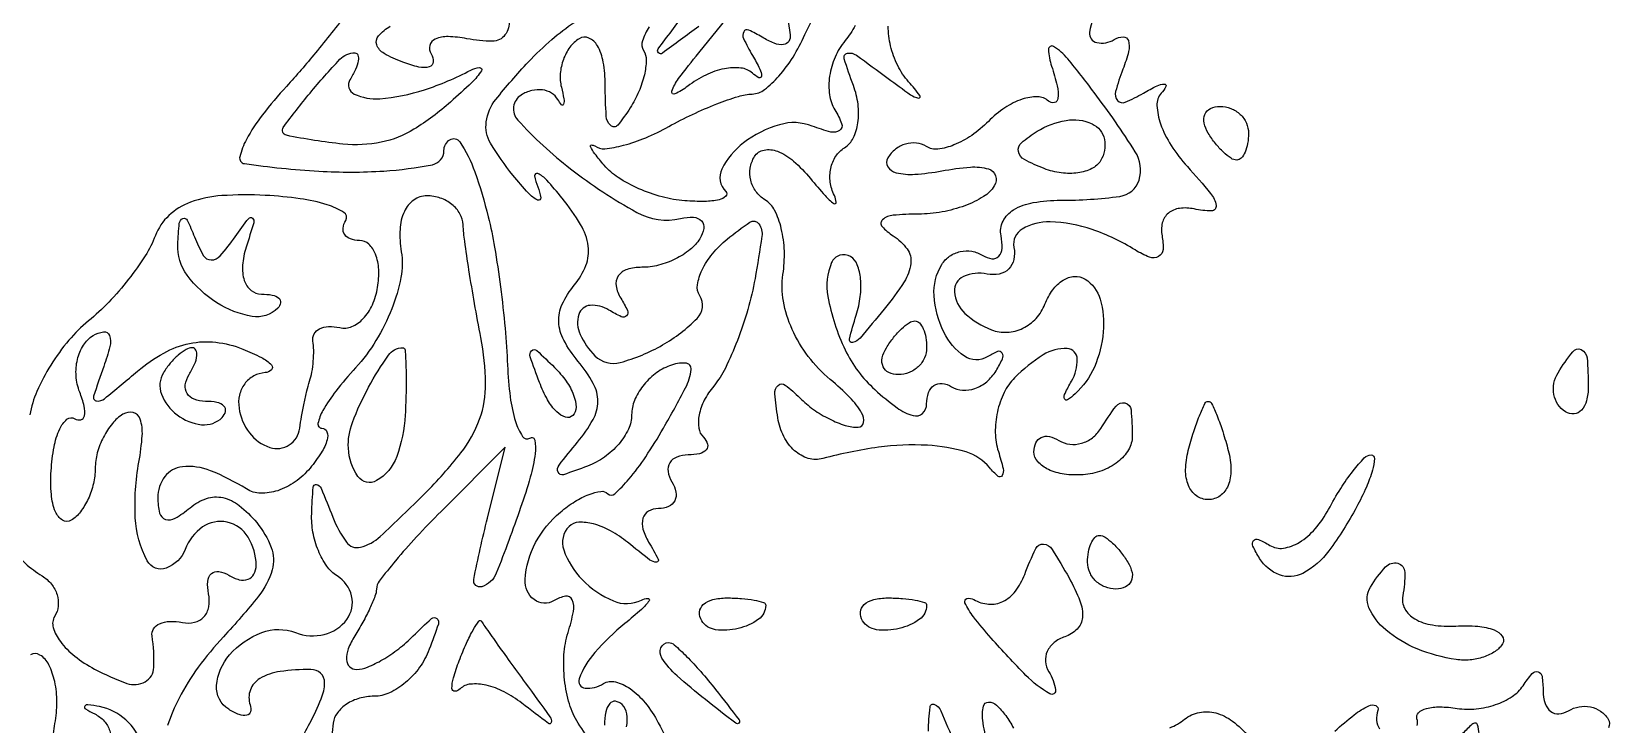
# Model space of a CAD drawing. Extents: x 153 to 7594, y 148 to 3762.
# Drawn here: x 4596.6 to 4655.5, y 2414.9 to 2440.8 of the extents above; entities that cross this region are included whole.
import ezdxf

# ---------------------------------------------------------------- set-up
doc = ezdxf.new("R2010")
doc.units = 0

msp = doc.modelspace()

# ---------------------------------------------------------------- linework, layer by layer
for points in [[(4624.815998, 2442.001089, 0.052012), (4624.906356, 2440.67567, -0.185427), (4624.857563, 2440.42823, -0.233486), (4624.661074, 2440.307584, -0.117869), (4624.313507, 2440.357538, -0.044071), (4623.870268, 2440.580179, 0.031337), (4623.366106, 2440.849689, 0.394898), (4623.179043, 2440.786881, 0.240893), (4623.173426, 2440.530242, 0.018704), (4623.505817, 2439.904508, -0.015985), (4623.778974, 2439.396964, -0.117288), (4623.840913, 2439.130338, -0.556925), (4623.747405, 2439.073104, -0.067362), (4623.502335, 2439.241324, 0.159254), (4623.071147, 2439.433994, 0.075654), (4622.456746, 2439.405307, 0.063266), (4621.761668, 2439.171846, 0.051316), (4621.092009, 2438.758557, -0.051317), (4620.616518, 2438.465103, -0.661877), (4620.50286, 2438.56458, -0.081835), (4620.751456, 2439.041123, -0.009348), (4621.5, 2440), (4623.5, 2442.465534)], [(4621.5, 2440.982767, -0.001654), (4620.146584, 2439.986286, -0.374602), (4620.001213, 2439.998745, -0.366567), (4619.991508, 2440.146154, -0.001633), (4621, 2441.5, 0.00149)], [(4636.445393, 2441.832019, 0.096497), (4636.075775, 2440.768447, 0.394057), (4636.345269, 2440.38177, 0.193604), (4636.988546, 2440.492921, -0.128996), (4637.327332, 2440.596607, -0.342795), (4637.520447, 2440.458724, -0.134966), (4637.529329, 2440.054003, -0.030019), (4637.318607, 2439.387893, 0.02247), (4637.041608, 2438.556135, 0.250917), (4637.113689, 2438.226281, 0.326567), (4637.40143, 2438.158095, 0.031858), (4638.080061, 2438.49628, -0.015944), (4638.593185, 2438.772697, -0.117899), (4638.86194, 2438.834922, -0.557635), (4638.919477, 2438.740278, -0.0665), (4638.747818, 2438.491477, 0.200046), (4638.585386, 2438.035004, 0.072255), (4638.72305, 2437.346241, 0.057385), (4639.11505, 2436.547375, 0.041209), (4639.719756, 2435.757172, -0.010573), (4640.58792, 2434.756108, -0.134582), (4640.791567, 2434.306998, -0.459428), (4640.622329, 2434.10736, -0.055793), (4639.971938, 2434.176021, 0.087175), (4639.430808, 2434.199162, 0.142172), (4639.013097, 2434.015809, 0.157577), (4638.785547, 2433.654579, 0.114024), (4638.774777, 2433.17567, -0.06611), (4638.812248, 2432.6601, -0.261956), (4638.646544, 2432.402642, -0.216134), (4638.307294, 2432.381989, -0.04827), (4637.774777, 2432.64674, 0.056368), (4636.171056, 2433.41201, 0.077969), (4634.604355, 2433.692232, 0.135514), (4633.565313, 2433.429112, 0.323115), (4633.252204, 2432.743389, -0.100939), (4633.250165, 2432.288607, -0.147081), (4633.060022, 2431.938683, -0.14635), (4632.707562, 2431.750529, -0.099603), (4632.25, 2431.75, 0.153821), (4631.369092, 2431.65462, 0.319757), (4631.032118, 2431.090837, 0.189689), (4631.428343, 2430.281284, 0.09385), (4632.417241, 2429.670131, 0.105007), (4633.002065, 2429.577456, 0.099159), (4633.587278, 2429.726735, 0.096433), (4634.082533, 2430.095244, 0.093374), (4634.410178, 2430.626524, -0.065583), (4634.698693, 2431.157943, -0.096335), (4635.086425, 2431.519409, -0.122637), (4635.509028, 2431.65675, -0.157211), (4635.903871, 2431.559411, -0.188032), (4636.46902, 2430.809007, -0.090161), (4636.583929, 2429.589381, -0.081254), (4636.252503, 2428.280763, -0.105958), (4635.535286, 2427.278944, -0.038483), (4635.249542, 2427.05653, -0.505781), (4635.142087, 2427.096002, -0.185868), (4635.159424, 2427.298727, -0.017337), (4635.398692, 2427.75, 0.134506), (4635.613902, 2428.576322, 0.392996), (4635.242639, 2428.965743, 0.15834), (4634.341519, 2428.73208, 0.054456), (4633.278145, 2427.878145, 0.083911), (4632.88728, 2427.328285, 0.058506), (4632.637465, 2426.607567, 0.057552), (4632.558462, 2425.834224, 0.073593), (4632.672477, 2425.128145, -0.01762), (4632.849676, 2424.492283, -0.186554), (4632.814796, 2424.230229, -0.478736), (4632.661258, 2424.202825, -0.041869), (4632.344332, 2424.52918, 0.14959), (4631.468939, 2425.111212, 0.058907), (4630.02748, 2425.361779, 0.0479), (4628.199694, 2425.286254, 0.031422), (4626.132837, 2424.867609, -0.138134), (4625.587514, 2424.874076, -0.11211), (4625.075176, 2425.16044, -0.095278), (4624.674665, 2425.68965, -0.073298), (4624.452138, 2426.380699, -0.018889), (4624.336642, 2427.282214, -0.233583), (4624.457926, 2427.595571, -0.364135), (4624.725611, 2427.607395, -0.032792), (4625.269301, 2427.130699, 0.042435), (4625.779477, 2426.700479, 0.037397), (4626.376295, 2426.341916, 0.039272), (4626.966739, 2426.10077, 0.085434), (4627.45, 2426.033269, 0.364114), (4627.647182, 2426.209752, 0.169577), (4627.576329, 2426.571133, 0.062212), (4627.139171, 2427.141639, 0.024096), (4626.405586, 2427.817576, -0.05572), (4625.586155, 2428.674336, -0.057215), (4624.984561, 2429.683656, -0.060817), (4624.655935, 2430.73961, -0.083108), (4624.641622, 2431.73392, 0.045945), (4624.693803, 2432.60816, 0.051179), (4624.580563, 2433.445141, 0.057826), (4624.330382, 2434.12571, 0.138227), (4623.969724, 2434.518712, -0.097855), (4623.633891, 2434.830734, -0.097659), (4623.441683, 2435.247254, -0.098218), (4623.422582, 2435.703532, -0.100235), (4623.579689, 2436.128939, -0.21038), (4623.936573, 2436.374414, -0.141237), (4624.436809, 2436.327847, -0.086468), (4625.04034, 2435.961178, -0.041895), (4625.670158, 2435.309841, 0.01006), (4626.211032, 2434.674145, 0.057383), (4626.540656, 2434.378531, 0.631161), (4626.626658, 2434.426593, 0.100033), (4626.557846, 2434.680902, -0.083442), (4626.405811, 2435.177374, -0.08569), (4626.426539, 2435.691493, -0.091034), (4626.61381, 2436.143444, -0.111162), (4626.940014, 2436.462927, 0.142334), (4627.263618, 2436.821304, 0.077838), (4627.437895, 2437.392125, 0.067043), (4627.442763, 2438.080314, 0.057967), (4627.269095, 2438.782025, -0.014296), (4626.926828, 2439.781822, -0.443307), (4627.045967, 2439.983626, -0.208358), (4627.378312, 2439.913519, -0.006096), (4628.562769, 2439.048228, 0.006016), (4629.397762, 2438.438028, 0.11378), (4629.695151, 2438.314924, 0.68057), (4629.75067, 2438.407219, 0.01777), (4629.328145, 2438.920083, -0.066708), (4628.919321, 2439.528782, -0.056201), (4628.65587, 2440.259725, -0.058457), (4628.569341, 2440.99675, -0.091881)], [(4608.3946, 2441.490557, -0.00845), (4607.212687, 2440.000691, -0.012815), (4606.130766, 2438.75, 0.019897), (4605.235382, 2437.684824, 0.040317), (4604.636917, 2436.768636, 0.066651), (4604.389434, 2436.120856, 0.440964), (4604.562909, 2435.866635, 0.020363), (4607.342061, 2435.585969, 0.031302), (4609.759267, 2435.592389, 0.032289), (4611.569183, 2435.828638, 0.358369), (4612, 2436.352522, -0.258446), (4612.22606, 2436.760655, -0.405031), (4612.589168, 2436.683063, -0.062915), (4613.151846, 2435.561324, -0.024068), (4613.654084, 2433.885307, -0.019237), (4613.89016, 2432.74733, -0.00927), (4614.109122, 2431.274047, -0.009177), (4614.28095, 2429.727472, -0.012993), (4614.372724, 2428.345492, 0.02182), (4614.471988, 2427.165978, 0.042886), (4614.671151, 2426.246504, 0.068515), (4614.928798, 2425.693274, 0.408634), (4615.209918, 2425.629737, -0.5328), (4615.39236, 2425.547055, -0.074995), (4615.400586, 2425.048297, -0.035198), (4615.219267, 2424.17, -0.015371), (4614.862093, 2423.034245, -0.010049), (4613.953102, 2420.586139, -0.226241), (4613.41601, 2420.085603, -0.569097), (4613.11437, 2420.355319, -0.013087), (4613.625682, 2422.644734), (4614.289468, 2425.289468), (4611.894734, 2422.894734, 0.009413), (4610.976199, 2421.940949, 0.013367), (4610.198955, 2421.056578, 0.009375), (4609.591534, 2420.298533, 0.157833), (4609.484687, 2420, -0.083747), (4609.430646, 2419.730247, -0.017054), (4609.240722, 2419.279687, -0.01753), (4608.980634, 2418.765234, -0.015649), (4608.67567, 2418.25, 0.04833), (4608.432614, 2417.770499, 0.106593), (4608.367453, 2417.367188, 0.185688), (4608.483735, 2417.106376, 0.198603), (4608.740983, 2417, 0.100571), (4609.157003, 2417.084534, 0.033056), (4609.717567, 2417.367188, 0.031388), (4610.314008, 2417.771627, 0.030782), (4610.859246, 2418.25, -0.009992), (4611.538647, 2418.89798, -0.377046), (4611.734694, 2418.902023, -0.309425), (4611.79283, 2418.692067, -0.008433), (4611.452257, 2417.75, -0.064227), (4611.09361, 2417.0809, -0.061599), (4610.572532, 2416.514062, -0.066477), (4609.975279, 2416.129863, -0.110162), (4609.393011, 2416, 0.068832), (4608.851227, 2415.925061, 0.077055), (4608.372478, 2415.70625, 0.087141), (4608.028586, 2415.381778, 0.129784), (4607.875, 2415, -0.002466), (4607.813631, 2414.527973, -0.001204)], [(4614.423849, 2441.219408, -0.194609), (4614.276997, 2440.666606, -0.236578), (4613.812062, 2440.435027, -0.046973), (4612.858894, 2440.527175, 0.040205), (4612.163761, 2440.60387, 0.108458), (4611.6783, 2440.512241, 0.232259), (4611.477168, 2440.279063, 0.205026), (4611.525228, 2439.959181, -0.154795), (4611.600482, 2439.660001, -0.316492), (4611.456738, 2439.479961, -0.128194), (4611.064567, 2439.468585, -0.035117), (4610.468092, 2439.650618, -0.035644), (4609.767188, 2439.978594, -0.184353), (4609.497277, 2440.300831, -0.272391), (4609.564882, 2440.635662, -0.071651), (4610.001564, 2441.000967, 0.032868)], [(4617.546164, 2414.197338, -0.010429), (4617.007516, 2415, -0.070596), (4616.681873, 2415.711486, -0.044249), (4616.499843, 2416.610224, -0.043608), (4616.477132, 2417.54708, -0.059854), (4616.629962, 2418.375229, 0.027405), (4616.829685, 2419.166438, 0.152702), (4616.781951, 2419.596279, 0.343141), (4616.53826, 2419.728156, 0.097433), (4616.107134, 2419.566212, -0.311159), (4615.362868, 2419.603271, -0.25234), (4615.026699, 2420.349302, -0.103689), (4615.420934, 2421.732597, -0.098769), (4616.342009, 2422.868879, -0.032609), (4616.887138, 2423.264281, -0.048002), (4617.415166, 2423.530116, -0.059502), (4617.853771, 2423.642861, -0.233654), (4618.110786, 2423.555881, 0.401731), (4618.369478, 2423.550343, 0.031143), (4618.89643, 2424.098216, 0.029087), (4619.523213, 2424.930433, 0.016585), (4620.18603, 2426.001419, 0.009378), (4621.0135, 2427.507963, 0.09643), (4621.216467, 2428.18504, 0.431107), (4621.006818, 2428.426457, 0.102369), (4620.417254, 2428.329874, 0.072584), (4619.875447, 2428.025869, 0.063977), (4619.416318, 2427.56801, 0.066863), (4619.105668, 2427.032271, 0.098302), (4619, 2426.5, -0.111538), (4618.878329, 2425.961362, -0.066117), (4618.517826, 2425.406719, -0.061053), (4617.986169, 2424.920835, -0.063104), (4617.358556, 2424.584097, -0.012731), (4616.458284, 2424.264678, -0.389672), (4616.258808, 2424.355597, -0.27071), (4616.292701, 2424.617386, -0.008807), (4616.981001, 2425.477108, 0.044378), (4617.560711, 2426.317188, 0.127953), (4617.741718, 2426.995409, 0.12952), (4617.568325, 2427.670751, 0.045982), (4617, 2428.5, -0.0492), (4616.47208, 2429.281002, -0.112193), (4616.281572, 2429.96238, -0.122001), (4616.410909, 2430.621999, -0.064163), (4616.86061, 2431.332045, 0.080748), (4617.294162, 2432.06933, 0.127823), (4617.378648, 2432.793356, 0.099799), (4617.098237, 2433.593587, 0.036512), (4616.408897, 2434.582045, 0.013699), (4615.836157, 2435.249252, 0.101099), (4615.499559, 2435.495976, 0.595365), (4615.383643, 2435.409131, 0.065532), (4615.5, 2435, -0.067892), (4615.61298, 2434.595529, -0.596187), (4615.496138, 2434.50991, -0.098328), (4615.154525, 2434.763652, -0.013613), (4614.576452, 2435.437991, -0.035581), (4613.743645, 2436.628724, -0.170052), (4613.579471, 2437.429092, -0.135886), (4613.934956, 2438.259041, -0.01985), (4615.147655, 2439.657171, -0.024947), (4616.021086, 2440.498577, -0.036738), (4616.872986, 2441.137366, -0.040774)], [(4619.657107, 2440.972804, 0.061337), (4619.404106, 2440.447267, 0.223547), (4619.445027, 2440.088947, -0.145844), (4619.543487, 2439.724595, -0.050604), (4619.473906, 2439.178963, -0.045067), (4619.269644, 2438.558497, -0.039006), (4618.94933, 2437.952254, -0.031328), (4618.479764, 2437.303726, -0.429813), (4618.219306, 2437.28557, -0.195531), (4618.052052, 2437.63871, -0.012376), (4618.015313, 2438.809017, 0.040376), (4617.941408, 2439.653043, 0.086886), (4617.723577, 2440.266142, 0.162225), (4617.406358, 2440.552566, 0.246401), (4617.043674, 2440.526992, 0.096198), (4616.700062, 2440.209837, 0.070587), (4616.45417, 2439.751788, 0.068398), (4616.339659, 2439.227782, 0.078712), (4616.379779, 2438.717975, -0.013861), (4616.471817, 2438.281698, -0.113684), (4616.462488, 2438.079923, -0.592375), (4616.388592, 2438.062729, -0.055386), (4616.250695, 2438.256231, 0.129844), (4616.016644, 2438.499181, 0.105924), (4615.674497, 2438.618194, 0.093129), (4615.275055, 2438.593383, 0.076604), (4614.881084, 2438.426506, 0.469919), (4614.751033, 2437.494428, 0.042846), (4616.72009, 2435.677637, 0.038289), (4619.189921, 2434.048801, 0.185124), (4620.824751, 2433.817789, -0.065055), (4621.310262, 2433.864444, -0.196122), (4621.60791, 2433.731002, -0.240901), (4621.690559, 2433.453249, -0.092765), (4621.541335, 2433.066882, -0.086469), (4621.178721, 2432.658481, -0.053379), (4620.635031, 2432.313396, -0.051579), (4620.004645, 2432.079116, -0.063274), (4619.381966, 2432, 0.073408), (4618.832622, 2431.91891, 0.171574), (4618.502203, 2431.676503, 0.194515), (4618.421523, 2431.30487, 0.096074), (4618.595492, 2430.845492, -0.029004), (4618.843426, 2430.386848, -0.315645), (4618.809017, 2430.190983, -0.315645), (4618.613152, 2430.156574, -0.029004), (4618.154508, 2430.404508, 0.155157), (4617.455305, 2430.579857, 0.312248), (4617.029337, 2430.244143, 0.183796), (4617.078276, 2429.49808, 0.089327), (4617.631483, 2428.70185, 0.269327), (4618.578407, 2428.450729, 0.063239), (4620.153614, 2429.104215, 0.068066), (4621.443688, 2430.09614, 0.346151), (4621.539019, 2430.936866, -0.178127), (4621.454604, 2431.351134, -0.074795), (4621.62572, 2431.902645, -0.060793), (4622.009761, 2432.499699, -0.046292), (4622.560169, 2433.049936, -0.026653), (4623.413023, 2433.684169, -0.405955), (4623.742216, 2433.622523, -0.191128), (4623.854814, 2433.155775, -0.0096), (4623.59966, 2431.576557, -0.025053), (4623.332216, 2430.431654, -0.021903), (4622.941447, 2429.265668, -0.022492), (4622.49424, 2428.242758, -0.058967), (4622.059178, 2427.571305, 0.054372), (4621.709502, 2427.042315, 0.069477), (4621.516673, 2426.491448, 0.08479), (4621.502629, 2426.004081, 0.16267), (4621.675343, 2425.657991, -0.122915), (4621.82533, 2425.408224, -0.257487), (4621.780004, 2425.193285, -0.162272), (4621.532667, 2425.045964, -0.053916), (4621.10765, 2425, 0.089607), (4620.686733, 2424.923955, 0.168389), (4620.423558, 2424.70625, 0.176926), (4620.359099, 2424.381257, 0.100119), (4620.5, 2424, -0.088621), (4620.651081, 2423.618194, -0.167455), (4620.608064, 2423.29375, -0.177706), (4620.378351, 2423.077418, -0.101261), (4620, 2423, 0.131499), (4619.62902, 2422.900716, 0.192886), (4619.422611, 2422.638415, 0.142381), (4619.421501, 2422.235754, 0.065315), (4619.632941, 2421.75, -0.013806), (4619.992006, 2421.113144, -0.561162), (4619.92492, 2421.000454, -0.169172), (4619.682745, 2421.081809, -0.00527), (4618.849949, 2421.741324, 0.04403), (4618.215037, 2422.168586, 0.059958), (4617.575848, 2422.427273, 0.075078), (4617.028089, 2422.490496, 0.189841), (4616.666667, 2422.333333, 0.288515), (4616.467653, 2421.458266, 0.109885), (4617.15823, 2420.349507, 0.097991), (4618.319317, 2419.556013, 0.219456), (4619.363307, 2419.585168, -0.105484), (4619.605529, 2419.646963, -0.621308), (4619.652034, 2419.561535, -0.057494), (4619.364429, 2419.239009, -0.010275), (4618.75, 2418.713915, 0.039821), (4617.628436, 2417.634582, 0.095939), (4617.044873, 2416.646975, 0.491772), (4617.264593, 2416.305453, 0.161019), (4617.949827, 2416.468991, -0.203726), (4618.395753, 2416.537127, -0.092426), (4618.94171, 2416.283657, -0.068917), (4619.504474, 2415.752406, -0.046329), (4619.99265, 2415.013734, -0.017042), (4620.496241, 2413.990403, -0.128856)], [(4627.334637, 2441.016315, -0.053765), (4626.962468, 2440.454777, 0.070555), (4626.584831, 2439.841381, 0.065864), (4626.381475, 2439.132678, 0.070066), (4626.375939, 2438.440013, 0.105808), (4626.577955, 2437.873866, -0.0487), (4626.830731, 2437.358826, -0.339001), (4626.75434, 2437.107209, -0.222945), (4626.432267, 2437.04739, -0.02784), (4625.737158, 2437.27062, 0.164252), (4624.517204, 2437.320434, 0.091102), (4623.172259, 2436.643178, 0.117922), (4622.367534, 2435.663861, 0.31991), (4622.508188, 2434.825146, -0.417848), (4622.507131, 2434.65457, -0.138897), (4622.262897, 2434.522103, -0.052585), (4621.72513, 2434.459509, -0.021088), (4620.983898, 2434.482768, -0.047414), (4620.139539, 2434.626228, -0.037955), (4619.269105, 2434.933083, -0.039245), (4618.501603, 2435.345671, -0.074645), (4617.976053, 2435.80728, -0.010726), (4617.62982, 2436.235775, -0.050591), (4617.462891, 2436.503776, -0.540673), (4617.498466, 2436.563756, -0.167503), (4617.62315, 2436.52685, 0.182463), (4618.005753, 2436.425583, 0.038545), (4618.697334, 2436.550902, 0.035654), (4619.52347, 2436.831654, 0.027282), (4620.381483, 2437.249748, -0.016845), (4621.265927, 2437.703796, -0.017286), (4622.171436, 2438.093095, -0.017303), (4622.978106, 2438.3756, -0.066809), (4623.5, 2438.464565, 0.156855), (4623.950288, 2438.627197, 0.047433), (4624.487474, 2439.130219, 0.04234), (4625.017292, 2439.843593, 0.035146), (4625.457359, 2440.680862, -0.039468), (4625.885356, 2441.478371, -0.063511)], [(4595.860244, 2421.539823, 0.091755), (4597.021689, 2420.486595, -0.085828), (4597.366465, 2420.181256, -0.093824), (4597.575768, 2419.786622, -0.100326), (4597.61831, 2419.365013, -0.11403), (4597.488304, 2418.981075, 0.21533), (4597.433852, 2418.562597, 0.088146), (4597.699605, 2418.040237, 0.06522), (4598.235382, 2417.49508, 0.043133), (4598.971992, 2417.01499, 0.037632), (4600.183498, 2416.479523, 0.219177), (4600.860842, 2416.541051, 0.257164), (4601.185816, 2417.076781, 0.049651), (4601.118421, 2418.25, -0.186554), (4601.175376, 2418.514278, -0.14439), (4601.401974, 2418.70625, -0.098306), (4601.780035, 2418.790824, -0.05543), (4602.25, 2418.75, 0.107674), (4602.704922, 2418.757791, 0.151664), (4603.052097, 2418.962459, 0.143575), (4603.234438, 2419.338129, 0.093083), (4603.225223, 2419.82433, -0.068666), (4603.194024, 2420.286094, -0.191458), (4603.332191, 2420.573592, -0.232089), (4603.605637, 2420.654704, -0.096758), (4603.975223, 2420.515313, 0.074435), (4604.367195, 2420.347285, 0.15113), (4604.698972, 2420.361762, 0.187666), (4604.918375, 2420.552112, 0.12189), (4605, 2420.881966, 0.139797), (4604.699317, 2421.936378, 0.200919), (4603.918117, 2422.492496, 0.211139), (4603.005374, 2422.313102, 0.149641), (4602.353774, 2421.479536, -0.214708), (4601.650777, 2420.782147, -0.376984), (4600.936561, 2421.053117, -0.109639), (4600.494376, 2422.658634, -0.057497), (4600.628601, 2424.736154, 0.02705), (4600.752508, 2425.719875, 0.098501), (4600.6743, 2426.341487, 0.25645), (4600.416304, 2426.580485, 0.202368), (4600.034078, 2426.521061, 0.082868), (4599.638306, 2426.174689, 0.053446), (4599.30376, 2425.663748, 0.052135), (4599.076648, 2425.076023, 0.06624), (4599, 2424.5, -0.058005), (4598.933698, 2423.930404, -0.050312), (4598.737446, 2423.361719, -0.052942), (4598.44849, 2422.878163, -0.093473), (4598.106199, 2422.565634, -0.284841), (4597.781513, 2422.566092, -0.158381), (4597.517193, 2422.879745, -0.077301), (4597.363956, 2423.528934, -0.034367), (4597.356199, 2424.410658, -0.030439), (4597.463913, 2425.298227, -0.061313), (4597.674706, 2425.969895, -0.110434), (4597.946496, 2426.329989, -0.325126), (4598.238546, 2426.352103, 0.199572), (4598.463715, 2426.315962, 0.297105), (4598.596607, 2426.456237, 0.105586), (4598.585896, 2426.817832, 0.031611), (4598.420372, 2427.346912, -0.074584), (4598.287002, 2427.950364, -0.075631), (4598.3376, 2428.563375, -0.081863), (4598.558886, 2429.091635, -0.114793), (4598.920372, 2429.450787, -0.104801), (4599.312309, 2429.591521, -0.35732), (4599.527122, 2429.45968, -0.145339), (4599.54596, 2429.044212, -0.026713), (4599.31898, 2428.301938, 0.009641), (4598.937315, 2427.1909, 0.466926), (4599.047882, 2427.015352, 0.208567), (4599.346402, 2427.099963, 0.004184), (4600.580435, 2428.13054, -0.050016), (4601.552787, 2428.801796, -0.074629), (4602.519789, 2429.160582, -0.080108), (4603.497255, 2429.205996, -0.067972), (4604.5, 2428.950825, -0.020519), (4605.200916, 2428.632799, -0.085929), (4605.571305, 2428.357937, -0.401684), (4605.570767, 2428.177426, -0.188037), (4605.338484, 2428.070285, 0.110012), (4604.909671, 2427.947173, 0.109052), (4604.572055, 2427.653459, 0.104146), (4604.378956, 2427.232459, 0.092317), (4604.360429, 2426.75, 0.126448), (4604.747918, 2425.826529, 0.151679), (4605.511345, 2425.280493, 0.228199), (4606.233675, 2425.374118, 0.220689), (4606.625, 2426, -0.012204), (4606.690589, 2426.437641, -0.008582), (4606.784786, 2426.926563, -0.008667), (4606.891139, 2427.391603, -0.01792), (4606.993421, 2427.75, 0.035422), (4607.078139, 2428.091714, 0.02227), (4607.130551, 2428.5, 0.022329), (4607.14628, 2428.908429, 0.037629), (4607.118421, 2429.25, -0.165533), (4607.164218, 2429.514434, -0.152943), (4607.362953, 2429.70625, -0.10955), (4607.698327, 2429.79043, -0.062041), (4608.117163, 2429.75, 0.156324), (4608.565793, 2429.790478, 0.10429), (4608.992626, 2430.0875, 0.08443), (4609.332875, 2430.599475, 0.062947), (4609.52868, 2431.25, 0.052637), (4609.569901, 2431.919801, 0.081431), (4609.451472, 2432.485938, 0.11173), (4609.198804, 2432.862282, 0.191544), (4608.852499, 2433, -0.083389), (4608.51619, 2433.056481, -0.160996), (4608.30159, 2433.220313, -0.180813), (4608.241421, 2433.46434, -0.108468), (4608.33994, 2433.75, 0.41256), (4608.268129, 2434.050761, 0.06313), (4607.648156, 2434.333412, 0.041069), (4606.635578, 2434.559388, 0.021155), (4605.34182, 2434.682893, 0.029579), (4603.71987, 2434.672723, 0.071444), (4602.549157, 2434.425572, 0.100497), (4601.745696, 2433.931833, 0.113951), (4601.241494, 2433.182893, -0.050221), (4600.863155, 2432.43057, -0.024577), (4600.242886, 2431.553342, -0.024098), (4599.502423, 2430.696716, -0.032075), (4598.746647, 2429.998698, 0.048027), (4598.013869, 2429.277345, 0.034993), (4597.342464, 2428.351286, 0.035634), (4596.825643, 2427.373229, 0.062791), (4596.565181, 2426.498698, -0.057007)], [(4606.635979, 2414.232473, -0.024274), (4607, 2415, 0.0247), (4607.426677, 2415.901619, 0.094032), (4607.552925, 2416.508497, 0.214004), (4607.404473, 2416.855684, 0.188457), (4607.035184, 2417, 0.034423), (4605.889711, 2416.921045, 0.0984), (4605.138798, 2416.660642, 0.174034), (4604.783124, 2416.235104, 0.169943), (4604.774777, 2415.67567, -0.136096), (4604.787885, 2415.419976, -0.296393), (4604.653545, 2415.288349, -0.146818), (4604.371285, 2415.314572, -0.042371), (4603.976218, 2415.514698, -0.28114), (4603.527329, 2416.400389, -0.161085), (4604.008125, 2417.542462, -0.123547), (4605.207767, 2418.375671, -0.183938), (4606.471962, 2418.372385, 0.152615), (4607.540944, 2418.304397, 0.177141), (4608.383718, 2418.868707, 0.219644), (4608.558307, 2419.740224, 0.198162), (4608.016312, 2420.489919, -0.102768), (4607.63218, 2420.853843, -0.055122), (4607.319188, 2421.430251, -0.05152), (4607.118863, 2422.115605, -0.055799), (4607.070285, 2422.809017, -0.007396), (4607.126041, 2423.797712, -0.442736), (4607.251899, 2423.896622, -0.257786), (4607.418847, 2423.763785, -0.004686), (4607.859483, 2422.675561, 0.061653), (4608.363223, 2421.750203, 0.309432), (4608.888591, 2421.559049, 0.124702), (4609.628205, 2421.962468, 0.009484), (4611.280898, 2423.553626, 0.029688), (4612.634212, 2425.077954, 0.080428), (4613.333042, 2426.338602, 0.09025), (4613.555088, 2427.66678, 0.044294), (4613.378386, 2429.378064, -0.004353), (4613.142856, 2430.652742, -0.004678), (4612.935422, 2431.901161, -0.004435), (4612.776892, 2432.97607, -0.022091), (4612.720019, 2433.583333, 0.117226), (4612.599998, 2433.996675, 0.095379), (4612.299987, 2434.348437, 0.08793), (4611.866252, 2434.584848, 0.081085), (4611.365043, 2434.666667, 0.157105), (4610.874972, 2434.508785, 0.130438), (4610.525489, 2434.083665, 0.095438), (4610.36363, 2433.417495, 0.053624), (4610.412982, 2432.583333, -0.090515), (4610.399249, 2431.622756, -0.045088), (4610.056033, 2430.451042, -0.042763), (4609.467584, 2429.264927, -0.048605), (4608.706959, 2428.25, 0.018206), (4607.973225, 2427.385687, 0.039362), (4607.489248, 2426.660937, 0.074288), (4607.305876, 2426.176398, 0.478218), (4607.448131, 2426, -0.314711), (4607.638008, 2425.867349, -0.160843), (4607.64784, 2425.562609, -0.071428), (4607.428362, 2425.083185, -0.030208), (4607.009138, 2424.51101, -0.065702), (4606.451734, 2423.994997, -0.074818), (4605.802485, 2423.668229, -0.085632), (4605.16444, 2423.574356, -0.134326), (4604.636693, 2423.73289, 0.044509), (4603.296818, 2424.413358, 0.120709), (4602.249201, 2424.561737, 0.210707), (4601.594917, 2424.191542, 0.161524), (4601.333333, 2423.402931, 0.05871), (4601.400389, 2422.833825, 0.264337), (4601.620564, 2422.598158, 0.211674), (4601.980738, 2422.639641, 0.040238), (4602.533988, 2423.028208, -0.090235), (4603.148993, 2423.374433, -0.138701), (4603.755076, 2423.409087, -0.114791), (4604.371469, 2423.113529, -0.050639), (4605.019773, 2422.476175, -0.081975), (4605.56162, 2421.549564, -0.163744), (4605.595976, 2420.71101, -0.097956), (4605.087629, 2419.732057, -0.018917), (4603.777211, 2418.213844, 0.029751), (4602.843255, 2417.083191, 0.037455), (4602.126683, 2415.930159, 0.041002), (4601.696574, 2414.910642, 0.168799)], [(4597.438259, 2414.220636, -0.057224), (4597.49595, 2414.978972, 0.047659), (4597.572188, 2415.778996, 0.05361), (4597.489419, 2416.547009, 0.061025), (4597.270683, 2417.172574, 0.140654), (4596.938533, 2417.537989, 0.275933), (4596.583843, 2417.543347, 0.149285)], [(4648.283893, 2414.907303, 0.156361), (4648.281012, 2415.156965, -0.295698), (4648.339814, 2415.384159, -0.122389), (4648.631304, 2415.543007, -0.068233), (4649.137101, 2415.603553, -0.034019), (4649.781012, 2415.548605, 0.063374), (4650.493057, 2415.529688, 0.057796), (4651.210862, 2415.686801, 0.061497), (4651.826619, 2415.987124, 0.10256), (4652.234687, 2416.391641, -0.029854), (4652.575517, 2416.844614, -0.289578), (4652.794682, 2416.912966, -0.301736), (4652.943406, 2416.744514, -0.031381), (4652.984687, 2416.190983, 0.075619), (4653.059809, 2415.733197, 0.150532), (4653.268954, 2415.435493, 0.184725), (4653.575614, 2415.342569, 0.121205), (4653.930902, 2415.457295, -0.0939), (4654.327853, 2415.609581, -0.096588), (4654.748871, 2415.603895, -0.099057), (4655.12851, 2415.441792, -0.104426), (4655.408253, 2415.14845, -0.263202), (4655.420817, 2414.825141, -0.168041)], [(4618.812627, 2414.86278, 0.080516), (4618.815699, 2415.349773, 0.159077), (4618.642501, 2415.690833, 0.165174), (4618.398579, 2415.811078, 0.254567), (4618.184236, 2415.728453, 0.129407), (4618.034985, 2415.417049, 0.044716), (4617.984687, 2414.916667, -0.021268)], [(4630.063386, 2414.690983, -0.016615), (4630.125527, 2415.600033, -0.513284), (4630.293297, 2415.696287, -0.185776), (4630.526996, 2415.458095, -0.006582), (4631.031162, 2414.25, 0.015696)], [(4632.25873, 2414.25, -0.023621), (4632.090817, 2415.103744, -0.09653), (4632.114735, 2415.629096, -0.344266), (4632.307145, 2415.781446, -0.190989), (4632.60235, 2415.666667, -0.048014), (4632.94587, 2415.28016, -0.03919), (4633.236315, 2414.808854, -0.040672)], [(4645.217362, 2414.69671, -0.0178), (4645.939946, 2415.305294, -0.053752), (4646.485677, 2415.645139, -0.217099), (4646.743722, 2415.650818, -0.389874), (4646.823979, 2415.471938, 0.098641), (4646.777361, 2415.101246, 0.134855), (4646.888919, 2414.785507, 0.137545)], [(4639.064598, 2414.822219, 0.073367), (4639.617321, 2415.140756, -0.117825), (4640.168584, 2415.396732, -0.117222), (4640.777133, 2415.376504, -0.096058), (4641.405829, 2415.066476, -0.057164), (4642.010704, 2414.487103, 0.042092)]]:
    msp.add_lwpolyline(points, format="xyb")
for points in [[(4608.498136, 2438.996983, 0.448065), (4608.656353, 2438.464674, 0.130427), (4609.611587, 2438.290846, 0.058806), (4611.273793, 2438.622365, 0.043576), (4613, 2439.355118, -0.104601), (4613.328941, 2439.449737, -0.614991), (4613.398062, 2439.334348, -0.060485), (4613.0372, 2438.89161, -0.010715), (4612.248721, 2438.164859, -0.041843), (4610.883709, 2437.149364, -0.089209), (4609.665636, 2436.665628, -0.076316), (4608.234753, 2436.597253, -0.02451), (4606.127555, 2436.923489, -0.54563), (4606.012764, 2437.220131, -0.015777), (4607.008156, 2438.499257, -0.015733), (4608.122367, 2439.758652, -0.206623), (4608.681462, 2440, -0.328719), (4608.795064, 2439.916266, -0.120886), (4608.807696, 2439.705364, -0.063192), (4608.70519, 2439.382019, -0.0301)], [(4634.656781, 2439.5, -0.022329), (4634.861787, 2438.773254, -0.080129), (4634.895584, 2438.293824, -0.327686), (4634.762762, 2438.143256, -0.241735), (4634.540282, 2438.202381, 0.183467), (4634.133001, 2438.360923, 0.083973), (4633.561216, 2438.269101, 0.06629), (4632.917073, 2437.950629, 0.048499), (4632.300333, 2437.44319, -0.044379), (4631.678274, 2436.922739, -0.055877), (4631.018327, 2436.565321, -0.06671), (4630.420213, 2436.411642, -0.16956), (4629.988479, 2436.507121, 0.111402), (4629.618883, 2436.634413, 0.100064), (4629.21481, 2436.598083, 0.094616), (4628.838327, 2436.403131, 0.087912), (4628.548725, 2436.078838, 0.28684), (4628.550396, 2435.751523, 0.195342), (4628.862075, 2435.528456, 0.076725), (4629.560644, 2435.4709, 0.027117), (4630.559705, 2435.596605, -0.024411), (4631.629675, 2435.737112, -0.090513), (4632.30408, 2435.670281, -0.249477), (4632.56713, 2435.416087, -0.220241), (4632.521061, 2435.034078, -0.117901), (4632.120688, 2434.636016, -0.048213), (4631.426099, 2434.299262, -0.044171), (4630.576516, 2434.067059, -0.042908), (4629.690983, 2433.984687, 0.019586), (4628.750453, 2433.941244, 0.157468), (4628.356311, 2433.775674, 0.419304), (4628.339549, 2433.524582, 0.069524), (4628.749926, 2433.175716, -0.095345), (4629.270732, 2432.684814, -0.188567), (4629.410244, 2432.143137, -0.115119), (4629.158449, 2431.453149, -0.026147), (4628.418291, 2430.441029, -0.004928), (4627.52134, 2429.362104, -0.165696), (4627.237938, 2429.19262, -0.555757), (4627.11952, 2429.315512, -0.013955), (4627.374691, 2430.217975, 0.044605), (4627.52521, 2430.909516, 0.055437), (4627.534684, 2431.567227, 0.065754), (4627.411933, 2432.097027, 0.166059), (4627.163912, 2432.398697, 0.459449), (4626.455356, 2432.17345, 0.146562), (4626.31556, 2430.914439, 0.066862), (4626.964086, 2428.917364, 0.097233), (4628.069112, 2427.437454, 0.024307), (4628.895399, 2426.759704, 0.092467), (4629.492524, 2426.468349, 0.255628), (4629.842336, 2426.550625, 0.212949), (4630, 2426.904029, -0.08266), (4630.070012, 2427.324627, -0.161272), (4630.273452, 2427.592417, -0.182253), (4630.576362, 2427.666793, -0.108878), (4630.930902, 2427.542705, 0.124968), (4631.341636, 2427.413429, 0.100781), (4631.800911, 2427.480308, 0.090333), (4632.238779, 2427.734317, 0.078004), (4632.58541, 2428.138197, 0.028851), (4632.826993, 2428.584765, 0.254429), (4632.813982, 2428.801069, 0.364631), (4632.644599, 2428.855912, 0.041876), (4632.259293, 2428.660252, -0.298009), (4631.411456, 2428.682033, -0.127974), (4630.638333, 2429.579162, -0.098491), (4630.275099, 2430.942519, -0.155639), (4630.565854, 2432.106554, -0.102301), (4630.857323, 2432.414777, -0.098655), (4631.250801, 2432.58709, -0.097143), (4631.68548, 2432.596833, -0.095869), (4632.093875, 2432.441982, 0.1082), (4632.435892, 2432.321762, 0.240785), (4632.688107, 2432.413863, 0.177582), (4632.81201, 2432.709723, 0.062501), (4632.774777, 2433.17567, -0.169395), (4632.846342, 2433.718746, -0.14279), (4633.243713, 2434.145045, -0.092657), (4633.976351, 2434.414187, -0.041842), (4635, 2434.5, 0.033428), (4637.204089, 2434.647523, 0.291981), (4637.918584, 2435.251574, 0.219707), (4637.778069, 2436.311979, 0.0208), (4636.247451, 2438.521304, 0.009366), (4635.260104, 2439.777329, 0.083768), (4634.733806, 2440.237737, 0.600034), (4634.543153, 2440.126206, 0.070162)], [(4642, 2437, -0.042167), (4641.967655, 2436.617151, -0.061769), (4641.870461, 2436.29375, -0.081139), (4641.727648, 2436.07446, -0.210953), (4641.559017, 2436, -0.151918), (4641.34829, 2436.065539, -0.038439), (4641.066025, 2436.29375, -0.035638), (4640.768994, 2436.617226, -0.029505), (4640.5, 2437, -0.082592), (4640.343488, 2437.3821, -0.161196), (4640.3746, 2437.70625, -0.182303), (4640.586039, 2437.921712, -0.108972), (4640.940983, 2438, -0.093332), (4641.345238, 2437.923877, -0.09642), (4641.688914, 2437.70625, -0.099167), (4641.918938, 2437.381556, -0.105053)], [(4636.484287, 2435.974576, -0.142196), (4636.158376, 2435.680128, -0.078711), (4635.641177, 2435.522896, -0.067768), (4635.018371, 2435.521214, -0.058511), (4634.384129, 2435.682837, -0.029854), (4633.64177, 2436.0198, -0.227867), (4633.419978, 2436.319611, -0.268353), (4633.533274, 2436.644526, -0.03936), (4634.118408, 2437.07318, -0.095806), (4635.196475, 2437.482104, -0.152732), (4636.165803, 2437.353794, -0.23802), (4636.62606, 2436.771326, -0.191013)], [(4604.215383, 2433.136847, -0.007541), (4604.723013, 2433.825614, -0.44553), (4604.861518, 2433.83704, -0.283132), (4604.908274, 2433.663399, -0.00561), (4604.625717, 2432.75, 0.057743), (4604.492139, 2432.07678, 0.099476), (4604.559041, 2431.5114, 0.140564), (4604.810106, 2431.140758, 0.175808), (4605.198051, 2431, -0.044993), (4605.59858, 2430.963885, -0.132774), (4605.846055, 2430.846211, -0.259298), (4605.909914, 2430.674219, -0.15971), (4605.809795, 2430.476461, -0.243169), (4604.847507, 2430.169997, -0.100128), (4603.533083, 2430.67732, -0.091453), (4602.428368, 2431.707167, -0.17322), (4602.078947, 2432.856989, -0.011808), (4602.13545, 2433.644471, -0.269285), (4602.262388, 2433.821776, -0.40737), (4602.426378, 2433.761856, -0.017073), (4602.699998, 2433.136847, 0.033222), (4603.030369, 2432.443977, 0.271234), (4603.321179, 2432.273695, 0.218416), (4603.660031, 2432.429131, 0.02265)], [(4630, 2429, -0.105053), (4629.918938, 2428.618444, -0.099167), (4629.688914, 2428.29375, -0.09642), (4629.345238, 2428.076123, -0.093332), (4628.940983, 2428, -0.108972), (4628.586039, 2428.078288, -0.182303), (4628.3746, 2428.29375, -0.161196), (4628.343488, 2428.6179, -0.082592), (4628.5, 2429, -0.029505), (4628.768994, 2429.382774, -0.035638), (4629.066025, 2429.70625, -0.038439), (4629.34829, 2429.934461, -0.151918), (4629.559017, 2430, -0.210953), (4629.727648, 2429.92554, -0.081139), (4629.870461, 2429.70625, -0.061769), (4629.967655, 2429.382849, -0.042167)], [(4601.542705, 2428.069098, 0.234175), (4601.468051, 2427.273115, 0.139161), (4602.051758, 2426.494172, 0.136681), (4602.96606, 2426.129537, 0.227088), (4603.733198, 2426.399864, 0.14401), (4603.857082, 2426.626986, 0.26052), (4603.796999, 2426.82371, 0.143953), (4603.537385, 2426.958448, 0.048234), (4603.10765, 2427, -0.089607), (4602.686733, 2427.076045, -0.168389), (4602.423558, 2427.29375, -0.176926), (4602.359099, 2427.618743, -0.100119), (4602.5, 2428, 0.034804), (4602.701786, 2428.383844, 0.074368), (4602.789612, 2428.70625, 0.143517), (4602.754342, 2428.914721, 0.287043), (4602.618034, 2429, 0.135141), (4602.386195, 2428.936173, 0.044085), (4602.095906, 2428.726548, 0.040197), (4601.799758, 2428.425331, 0.035762)], [(4610.556992, 2426.488706, -0.074448), (4610.239303, 2424.937352, -0.174503), (4609.491047, 2424.041995, -0.392259), (4608.795847, 2424.19636, -0.139806), (4608.438648, 2425.25, -0.103171), (4608.590695, 2426.213148, -0.033474), (4609.19371, 2427.531084, -0.028865), (4609.928329, 2428.719261, -0.244541), (4610.468015, 2429, -0.395151), (4610.552949, 2428.920457, -0.007526), (4610.586192, 2428.262307, -0.013885), (4610.592391, 2427.451637, -0.008312)], [(4616.806872, 2426.473539, -0.278911), (4616.538684, 2426.40751, -0.120343), (4616.210949, 2426.604915, -0.070189), (4615.866277, 2427.059266, -0.036269), (4615.564293, 2427.706872, -0.008399), (4615.21821, 2428.663782, -0.286372), (4615.270328, 2428.888819, -0.400052), (4615.463552, 2428.893514, -0.011214), (4616.124088, 2428.266667, -0.043285), (4616.558688, 2427.753423, -0.063152), (4616.837219, 2427.231185, -0.082976), (4616.927901, 2426.779789, -0.20742)], [(4654.666667, 2427.543989, -0.059057), (4654.605052, 2427.024148, -0.126631), (4654.417083, 2426.669932, -0.191218), (4654.139071, 2426.534562, -0.158515), (4653.817021, 2426.613087, -0.108766), (4653.536973, 2426.88478, -0.099739), (4653.385962, 2427.257398, -0.095385), (4653.387618, 2427.673795, -0.090093), (4653.542705, 2428.069098, -0.02679), (4654.086603, 2428.852054, -0.350126), (4654.40792, 2428.929499, -0.269722), (4654.623697, 2428.618676, -0.019984)], [(4637.666667, 2425.70025, -0.135698), (4637.52661, 2425.193692, -0.091811), (4637.128125, 2424.741734, -0.0797), (4636.534069, 2424.41254, -0.068048), (4635.833333, 2424.262399, -0.052414), (4635.131788, 2424.283133, -0.076093), (4634.538542, 2424.457695, -0.100253), (4634.141788, 2424.751805, -0.185343), (4634, 2425.121166, -0.107337), (4634.07271, 2425.455961, -0.181422), (4634.273452, 2425.656201, -0.162512), (4634.575258, 2425.687396, -0.083786), (4634.930902, 2425.542705, 0.108373), (4635.334197, 2425.401101, 0.099685), (4635.77286, 2425.434921, 0.095498), (4636.179369, 2425.639411, 0.090427), (4636.489919, 2425.983688, -0.022596), (4637.059524, 2426.818498, -0.299288), (4637.393721, 2426.938691, -0.319552), (4637.619007, 2426.679662, -0.024316)], [(4641.246165, 2425.166667, -0.059049), (4641.345636, 2424.449484, -0.101947), (4641.236245, 2423.859507, -0.138608), (4640.938076, 2423.476892, -0.159674), (4640.5, 2423.333333, -0.159674), (4640.061924, 2423.476892, -0.138608), (4639.763755, 2423.859507, -0.101947), (4639.654364, 2424.449484, -0.059049), (4639.753835, 2425.166667, -0.012759), (4639.956872, 2425.869324, -0.019931), (4640.170785, 2426.461458, -0.014981), (4640.373864, 2426.920537, -0.288732), (4640.5, 2427, -0.288732), (4640.626136, 2426.920537, -0.014981), (4640.829215, 2426.461458, -0.019931), (4641.043128, 2425.869324, -0.012759)], [(4646.029806, 2423.055694, -0.03595), (4644.999898, 2421.424822, -0.112469), (4644.023662, 2420.582889, -0.215317), (4643.155889, 2420.527702, -0.165634), (4642.41459, 2421.138197, -0.028043), (4642.164978, 2421.597834, -0.283139), (4642.187958, 2421.805137, -0.344072), (4642.369974, 2421.850799, -0.034163), (4642.795318, 2421.6265, 0.177692), (4643.300275, 2421.523162, 0.100621), (4643.894079, 2421.7402, 0.077641), (4644.48806, 2422.246585, 0.054672), (4644.98501, 2422.971992, -0.017873), (4645.437182, 2423.74881, -0.02516), (4645.898419, 2424.404273, -0.023298), (4646.316437, 2424.89052, -0.206388), (4646.570368, 2425, -0.433883), (4646.692898, 2424.869013, -0.051167), (4646.617828, 2424.42886, -0.036177), (4646.393546, 2423.801807, -0.018897)], [(4635.153559, 2418.217853, 0.087677), (4634.751426, 2417.999909, 0.117356), (4634.496099, 2417.674692, 0.128898), (4634.428451, 2417.293337, 0.118742), (4634.552786, 2416.91459, -0.096663), (4634.807609, 2416.23933, -0.636928), (4634.590958, 2416.089627, -0.065363), (4633.702221, 2416.779592, -0.015022), (4632.404988, 2418.171894, -0.013788), (4631.744776, 2418.967848, -0.060369), (4631.428852, 2419.489807, -0.462364), (4631.501375, 2419.642867, -0.20047), (4631.757063, 2419.608512, 0.112649), (4632.310669, 2419.434283, 0.135612), (4632.844712, 2419.536452, 0.116698), (4633.308206, 2419.919734, 0.070389), (4633.656055, 2420.546076, -0.01908), (4634.06774, 2421.507546, -0.311691), (4634.355769, 2421.67391, -0.236885), (4634.676789, 2421.478982, -0.012422), (4635.308781, 2420.412722, -0.034238), (4635.713737, 2419.556449, -0.111436), (4635.807788, 2418.9398, -0.176779), (4635.614433, 2418.507458, -0.120213)], [(4637.5, 2421, -0.082592), (4637.656512, 2420.6179, -0.161196), (4637.6254, 2420.29375, -0.182303), (4637.413961, 2420.078288, -0.108972), (4637.059017, 2420, -0.093332), (4636.654762, 2420.076123, -0.09642), (4636.311086, 2420.29375, -0.099167), (4636.081062, 2420.618444, -0.105053), (4636, 2421, -0.042167), (4636.032345, 2421.382849, -0.061769), (4636.129539, 2421.70625, -0.081139), (4636.272352, 2421.92554, -0.210953), (4636.440983, 2422, -0.151918), (4636.65171, 2421.934461, -0.038439), (4636.933975, 2421.70625, -0.035638), (4637.231006, 2421.382774, -0.029505)], [(4647.75, 2419.75, 0.176865), (4647.824293, 2419.267303, 0.137859), (4648.199099, 2418.886005, 0.093936), (4648.858855, 2418.658051, 0.049595), (4649.727351, 2418.617862, -0.03231), (4650.548737, 2418.608225, -0.071506), (4651.159029, 2418.47233, -0.145888), (4651.462604, 2418.240785, -0.304696), (4651.47338, 2417.956928, -0.109321), (4651.197201, 2417.67288, -0.063249), (4650.767426, 2417.462439, -0.058607), (4650.258348, 2417.352907, -0.061433), (4649.746029, 2417.367187, -0.058888), (4648.288702, 2417.767719, -0.078871), (4647.117173, 2418.475194, -0.112331), (4646.492494, 2419.30312, -0.249022), (4646.542705, 2420.069098, -0.046247), (4647.11306, 2420.825623, -0.279658), (4647.564617, 2420.958892, -0.334634), (4647.827477, 2420.624745, -0.054582)], [(4624, 2419.39235, -0.242453), (4623.73067, 2418.869573, -0.095999), (4622.973487, 2418.524204, -0.093664), (4622.127513, 2418.482091, -0.223667), (4621.613087, 2418.817021, -0.158515), (4621.534562, 2419.139071, -0.191218), (4621.669932, 2419.417083, -0.126631), (4622.024148, 2419.605052, -0.059057), (4622.543989, 2419.666667, -0.017729), (4623.102116, 2419.64687, -0.028836), (4623.572297, 2419.586086, -0.02859), (4623.921037, 2419.499492, -0.328686)], [(4630, 2419.39235, -0.242453), (4629.73067, 2418.869573, -0.095999), (4628.973487, 2418.524204, -0.093664), (4628.127513, 2418.482091, -0.223667), (4627.613087, 2418.817021, -0.158515), (4627.534562, 2419.139071, -0.191218), (4627.669932, 2419.417083, -0.126631), (4628.024148, 2419.605052, -0.059057), (4628.543989, 2419.666667, -0.017729), (4629.102116, 2419.64687, -0.028836), (4629.572297, 2419.586086, -0.02859), (4629.921037, 2419.499492, -0.328686)], [(4615.032968, 2416.5, -0.001932), (4615.955611, 2415.23192, -0.199694), (4616.004179, 2415.025366, -0.564359), (4615.896261, 2414.982271, -0.003646), (4614.907991, 2415.741324, 0.047027), (4614.24632, 2416.16382, 0.062048), (4613.574824, 2416.409199, 0.07668), (4612.99499, 2416.451806, 0.178275), (4612.605138, 2416.271805, -0.189593), (4612.409775, 2416.18674, -0.415145), (4612.301795, 2416.287549, -0.080942), (4612.35336, 2416.685722, -0.019025), (4612.570686, 2417.323609, -0.01266), (4612.841629, 2417.979529, -0.025029), (4613.09522, 2418.482372, -0.031579), (4613.303838, 2418.800599, -0.546315), (4613.406506, 2418.793128, 0.028248), (4613.526356, 2418.59966, 0.001456), (4613.950044, 2417.998606, 0.002311), (4614.459388, 2417.287476, 0.001675)], [(4622.127555, 2416.25, -0.001576), (4623.00764, 2415.120493, -0.377591), (4623, 2415, -0.377591), (4622.879507, 2414.99236, -0.001576), (4621.75, 2415.872445, -0.017685), (4620.693241, 2416.76332, -0.065617), (4620.130484, 2417.426111, -0.241985), (4620.09305, 2417.806605, -0.307699), (4620.377555, 2418, -0.184603), (4620.589861, 2417.91885, -0.013803), (4621.047359, 2417.485938, -0.017649), (4621.574319, 2416.920402, -0.012436)], [(4598.981231, 2415.33959, -0.093859), (4599.331646, 2415.074983, -0.105592), (4599.543496, 2414.710452, -0.109741), (4599.583353, 2414.302693, -0.108525), (4599.447214, 2413.91459, 0.102694), (4599.320403, 2413.566006, 0.178648), (4599.383573, 2413.268661, 0.166283), (4599.630929, 2413.06931, 0.08742), (4600.024316, 2413, 0.27049), (4600.664298, 2413.373549, 0.211251), (4600.74433, 2414.189768, 0.129508), (4600.138046, 2415.122822, 0.136733), (4599.1625, 2415.6125, 0.014876), (4598.728167, 2415.684232, 0.287128), (4598.609096, 2415.630301, 0.42897), (4598.632109, 2415.529361, 0.019147)], [(4649.138321, 2413.666667, 0.026407), (4648.64783, 2413.007779, 0.188172), (4648.564488, 2412.626364, 0.303392), (4648.772162, 2412.401645, 0.058985), (4649.34921, 2412.333333, 0.100269), (4649.851978, 2412.435182, 0.098226), (4650.279664, 2412.725, 0.09765), (4650.566148, 2413.157792, 0.097821), (4650.666667, 2413.666667, 0.014866), (4650.651466, 2414.177816, 0.024357), (4650.604718, 2414.608333, 0.021349), (4650.538622, 2414.935135, 0.344914), (4650.455778, 2415, 0.192074), (4650.330516, 2414.950038, 0.008084), (4649.981783, 2414.608333, 0.012937), (4649.577629, 2414.177569, 0.008736)]]:
    msp.add_lwpolyline(points, format="xyb", close=True)

doc.saveas('drawing.dxf')
